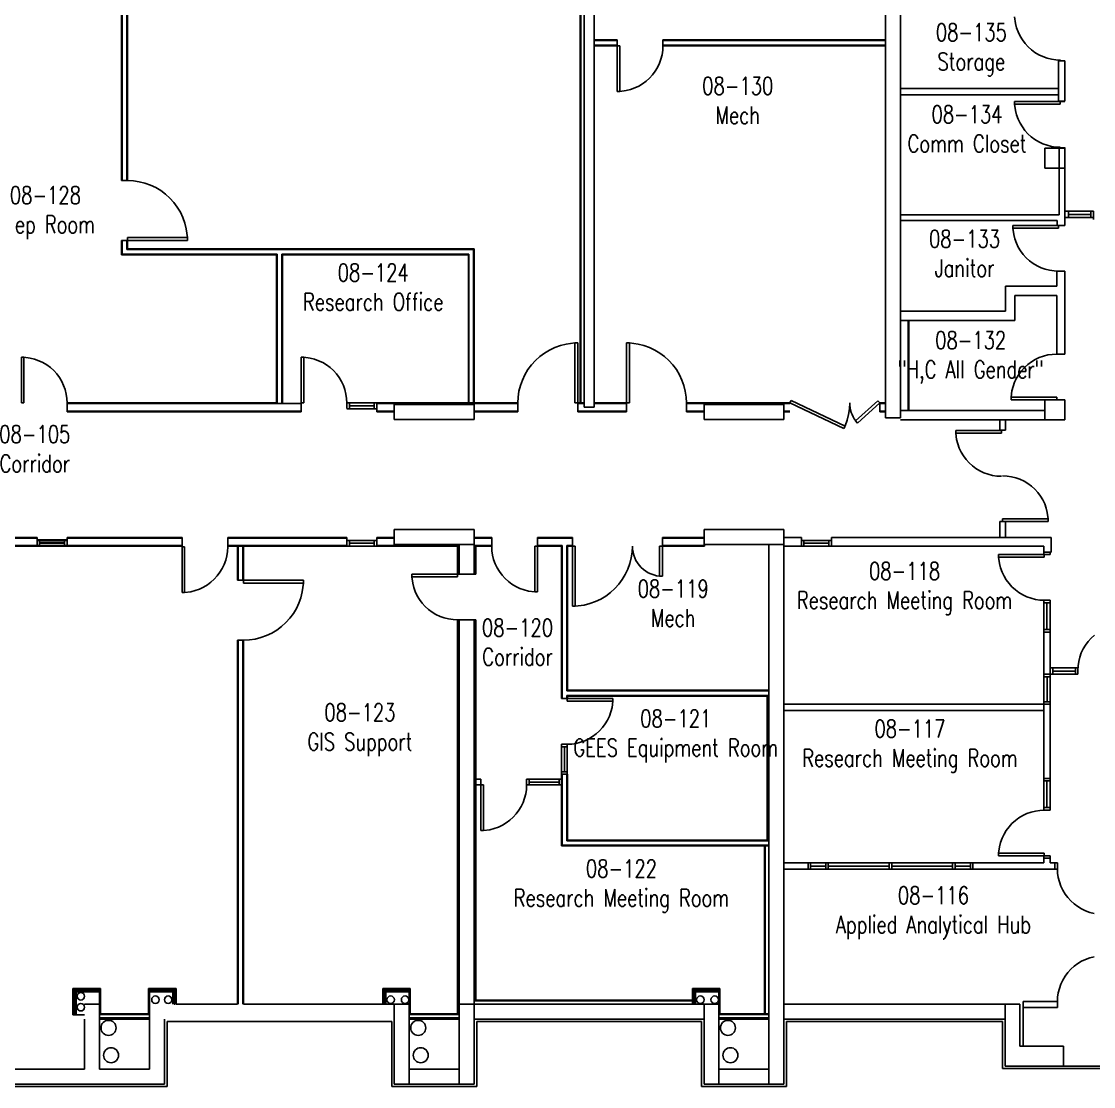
# Model space of a CAD drawing. Extents: x 11182 to 734459, y -1391328 to 152085.
# Drawn here: x 176486 to 197950, y -844806 to -823482 of the extents above; entities that cross this region are included whole.
import ezdxf
from ezdxf.enums import TextEntityAlignment as Align

# ---------------------------------------------------------------- set-up
doc = ezdxf.new("R2010")
doc.units = 0
doc.header["$LTSCALE"] = 500
doc.header["$MEASUREMENT"] = 0
doc.layers.get('0').update_dxf_attribs({"linetype": 'CONTINUOUS'})
for name, color, linetype in [('0_room_data', 7, 'CONTINUOUS'), ('1_Wall_Exist', 251, 'CONTINUOUS'), ('3_Text', 7, 'CONTINUOUS')]:
    doc.layers.add(name, color=color, linetype=linetype)
doc.styles.add('1_200', font='simplex.shx', dxfattribs={"width": 0.75, "height": 460})

# ---------------------------------------------------------------- blocks, each defined once
blk = doc.blocks.new('Y_DOR1_0')
at = {"color": 0, "linetype": 'Continuous'}
for p, q in [((0, 457), (914, 457)), ((0, 406), (0, 457)), ((914, 457), (914, 406)), ((914, 406), (0, 406)), ((897, 279), (875, 192)), ((914, 406), (897, 279)), ((806, 26), (760, -51)), ((845, 107), (806, 26)), ((875, 192), (845, 107)), ((647, -189), (580, -249)), ((707, -122), (647, -189)), ((760, -51), (707, -122)), ((265, -417), (178, -439)), ((350, -387), (265, -417)), ((431, -349), (350, -387)), ((508, -303), (431, -349)), ((580, -249), (508, -303)), ((89, -452), (0, -457)), ((178, -439), (89, -452))]:
    blk.add_line(p, q, dxfattribs=at)
blk = doc.blocks.new('room_data')
at = {"layer": '3_Text', "style": '1_200', "width": 0.75}
for tag, p in [('ROOMNUM', (0, 0)), ('ROOMUSE', (0, -575))]:
    blk.add_attdef(tag, text='', height=345, dxfattribs=at).set_placement(p, align=Align.MIDDLE_CENTER)

msp = doc.modelspace()

# ---------------------------------------------------------------- linework, layer by layer
at = {"layer": '1_Wall_Exist'}
for p, q in [((178492, -826666), (178492, -819258)), ((178505, -826666), (178505, -819258)), ((178597, -826666), (178597, -819258)), ((178610, -826666), (178610, -819258)), ((193786, -831418), (193786, -819603)), ((194086, -831418), (194086, -819603)), ((187674, -831119), (187674, -821201)), ((187687, -831119), (187687, -821201)), ((187751, -831202), (187751, -821201)), ((187951, -831202), (187951, -821201)), ((196370, -823393), (196388, -823521)), ((196388, -823521), (196410, -823608)), ((196410, -823608), (196440, -823692)), ((196440, -823692), (196479, -823774)), ((188414, -823852), (187951, -823852)), ((188414, -823865), (187951, -823865)), ((188414, -823957), (187951, -823957)), ((188465, -823970), (187951, -823970)), ((188414, -823852), (188414, -824884)), ((188465, -824884), (188465, -823970)), ((189324, -824059), (189328, -823970)), ((193786, -823852), (189329, -823852)), ((189329, -823852), (189329, -823970)), ((193786, -823865), (189329, -823865)), ((193786, -823957), (189329, -823957)), ((193786, -823970), (189329, -823970)), ((196479, -823774), (196525, -823850)), ((196525, -823850), (196578, -823922)), ((196578, -823922), (196638, -823989)), ((189289, -824235), (189311, -824148)), ((189311, -824148), (189324, -824059)), ((196638, -823989), (196705, -824049)), ((196705, -824049), (196777, -824102)), ((196777, -824102), (196854, -824148)), ((196854, -824148), (196935, -824187)), ((196935, -824187), (197020, -824217)), ((189174, -824478), (189220, -824401)), ((189220, -824401), (189259, -824320)), ((189259, -824320), (189289, -824235)), ((197020, -824217), (197107, -824239)), ((197107, -824239), (197195, -824252)), ((197195, -824252), (197285, -824257)), ((197248, -825079), (197249, -824269)), ((197375, -824269), (197249, -824269)), ((197375, -824269), (197375, -825079)), ((188994, -824677), (189060, -824616)), ((189060, -824616), (189121, -824550)), ((189121, -824550), (189174, -824478)), ((188680, -824845), (188764, -824814)), ((188764, -824814), (188846, -824776)), ((188846, -824776), (188922, -824730)), ((188922, -824730), (188994, -824677)), ((197249, -824825), (194086, -824825)), ((188414, -824884), (188465, -824884)), ((188465, -824884), (188593, -824866)), ((188593, -824866), (188680, -824845)), ((197251, -824952), (194086, -824952)), ((196370, -825087), (196370, -825138)), ((197284, -825087), (196370, -825087)), ((196370, -825138), (196387, -825266)), ((196370, -825138), (197284, -825138)), ((196387, -825266), (196409, -825353)), ((197248, -825079), (197375, -825079)), ((197249, -825084), (197376, -825084)), ((197284, -825138), (197284, -825087)), ((196409, -825353), (196440, -825437)), ((196440, -825437), (196478, -825519)), ((196478, -825519), (196524, -825595)), ((196524, -825595), (196577, -825667)), ((196577, -825667), (196637, -825733)), ((196637, -825733), (196704, -825794)), ((196704, -825794), (196776, -825847)), ((196776, -825847), (196853, -825893)), ((196853, -825893), (196934, -825932)), ((196934, -825932), (197019, -825962)), ((196976, -826020), (197376, -826020)), ((196976, -826420), (196976, -826020)), ((197019, -825962), (197106, -825983)), ((197106, -825983), (197195, -825996)), ((197195, -825996), (197284, -826001)), ((197375, -826015), (197249, -826015)), ((197262, -827352), (197262, -826003)), ((197376, -826003), (197376, -827568)), ((197376, -826420), (196976, -826420)), ((178492, -826666), (178610, -826666)), ((178727, -826673), (178610, -826666)), ((178844, -826690), (178727, -826673)), ((178958, -826719), (178844, -826690)), ((179069, -826758), (178958, -826719)), ((179175, -826809), (179069, -826758)), ((179276, -826869), (179175, -826809)), ((179371, -826939), (179276, -826869)), ((179458, -827018), (179371, -826939)), ((179537, -827106), (179458, -827018)), ((179607, -827200), (179537, -827106)), ((179668, -827300), (179607, -827200)), ((179718, -827407), (179668, -827300)), ((179758, -827518), (179718, -827407)), ((194086, -827352), (197262, -827352)), ((197389, -827281), (197948, -827281)), ((197948, -827408), (197389, -827408)), ((197447, -827281), (197447, -827408)), ((197897, -827345), (197447, -827345)), ((197897, -827408), (197897, -827281)), ((197951, -827447), (197946, -827357)), ((197948, -827281), (197948, -827408)), ((179786, -827632), (179758, -827518)), ((179810, -827810), (179786, -827632)), ((194086, -827467), (197224, -827467)), ((196335, -827568), (196335, -827619)), ((197376, -827568), (196335, -827568)), ((196335, -827619), (196353, -827747)), ((196335, -827619), (197249, -827619)), ((197224, -827568), (197224, -827467)), ((197249, -827619), (197249, -827568)), ((178610, -828036), (178610, -827810)), ((179810, -827810), (178610, -827810)), ((179810, -827866), (179810, -827810)), ((196353, -827747), (196374, -827834)), ((196374, -827834), (196405, -827918)), ((178492, -828154), (178492, -827866)), ((178492, -827866), (179810, -827866)), ((178505, -828141), (178505, -827866)), ((178597, -828049), (178597, -827866)), ((178597, -828049), (185538, -828049)), ((185551, -828036), (178610, -828036)), ((185538, -828049), (185538, -831119)), ((185551, -828036), (185551, -831119)), ((196405, -827918), (196443, -828000)), ((196443, -828000), (196489, -828076)), ((178492, -828154), (181592, -828154)), ((178505, -828141), (181605, -828141)), ((181592, -828154), (181592, -831119)), ((181605, -828141), (181605, -831119)), ((181697, -828141), (185446, -828141)), ((181697, -828141), (181697, -831119)), ((181710, -828154), (181710, -831119)), ((181710, -828154), (185433, -828154)), ((185433, -828154), (185433, -831119)), ((185446, -828141), (185446, -831119)), ((196489, -828076), (196542, -828148)), ((196542, -828148), (196603, -828215)), ((196603, -828215), (196669, -828275)), ((196669, -828275), (196741, -828328)), ((196741, -828328), (196818, -828374)), ((196818, -828374), (196899, -828413)), ((196899, -828413), (196984, -828443)), ((196984, -828443), (197071, -828465)), ((197071, -828465), (197160, -828478)), ((197160, -828478), (197249, -828483)), ((197213, -828780), (197213, -828483)), ((197376, -828483), (197213, -828483)), ((197376, -830143), (197376, -828483)), ((196186, -828780), (197213, -828780)), ((196186, -829281), (196186, -828780)), ((196374, -828968), (197213, -828968)), ((196374, -829469), (196374, -828968)), ((197213, -830143), (197213, -828968)), ((196186, -829281), (194085, -829281)), ((196374, -829469), (194085, -829469)), ((194238, -831269), (194238, -829469)), ((194251, -831269), (194251, -829469)), ((187275, -829971), (187164, -830011)), ((187389, -829943), (187275, -829971)), ((187567, -829919), (187389, -829943)), ((187624, -829919), (187567, -829919)), ((187567, -829919), (187567, -831119)), ((187624, -831297), (187624, -829919)), ((188601, -831297), (188601, -829919)), ((188601, -829919), (188657, -829919)), ((188657, -829919), (188835, -829943)), ((188657, -829919), (188657, -831119)), ((188835, -829943), (188949, -829971)), ((188949, -829971), (189060, -830011)), ((182086, -831297), (182086, -830205)), ((182086, -830205), (182137, -830205)), ((182137, -830205), (182265, -830223)), ((182137, -830205), (182137, -831119)), ((186863, -830192), (186775, -830271)), ((186957, -830122), (186863, -830192)), ((187057, -830061), (186957, -830122)), ((187164, -830011), (187057, -830061)), ((189060, -830011), (189167, -830061)), ((189167, -830061), (189267, -830122)), ((189267, -830122), (189361, -830192)), ((189361, -830192), (189449, -830271)), ((196864, -830212), (196948, -830182)), ((196948, -830182), (197035, -830160)), ((197035, -830160), (197124, -830147)), ((197124, -830147), (197213, -830143)), ((197376, -830143), (197213, -830143)), ((182265, -830223), (182352, -830245)), ((182352, -830245), (182436, -830275)), ((182436, -830275), (182518, -830313)), ((182518, -830313), (182594, -830359)), ((182594, -830359), (182666, -830413)), ((182666, -830413), (182733, -830473)), ((186696, -830358), (186626, -830453)), ((186775, -830271), (186696, -830358)), ((189449, -830271), (189528, -830358)), ((189528, -830358), (189598, -830453)), ((196507, -830477), (196567, -830410)), ((196567, -830410), (196634, -830350)), ((196634, -830350), (196706, -830297)), ((196706, -830297), (196782, -830251)), ((196782, -830251), (196864, -830212)), ((182733, -830473), (182793, -830540)), ((182793, -830540), (182846, -830611)), ((182846, -830611), (182892, -830688)), ((186566, -830554), (186515, -830661)), ((186626, -830453), (186566, -830554)), ((189598, -830453), (189658, -830554)), ((189658, -830554), (189709, -830661)), ((196369, -830707), (196407, -830625)), ((196407, -830625), (196453, -830549)), ((196453, -830549), (196507, -830477)), ((182892, -830688), (182931, -830770)), ((182931, -830770), (182961, -830854)), ((186476, -830771), (186447, -830886)), ((186515, -830661), (186476, -830771)), ((189709, -830661), (189749, -830771)), ((189749, -830771), (189777, -830886)), ((196317, -830878), (196339, -830791)), ((196339, -830791), (196369, -830707)), ((182961, -830854), (182983, -830941)), ((182983, -830941), (182996, -831030)), ((182996, -831030), (183000, -831119)), ((186430, -831002), (186424, -831119)), ((186447, -830886), (186430, -831002)), ((189777, -830886), (189794, -831002)), ((189794, -831002), (189801, -831119)), ((196299, -831006), (196317, -830878)), ((196299, -831057), (196299, -831006)), ((196299, -831006), (197213, -831006)), ((197376, -831057), (196299, -831057)), ((196976, -831457), (196976, -831057)), ((197213, -831006), (197213, -831057)), ((197376, -831059), (197374, -831057)), ((197376, -831057), (197376, -831457)), ((177400, -831119), (181592, -831119)), ((177401, -831297), (177400, -831119)), ((177400, -831132), (182086, -831132)), ((177401, -831234), (177401, -831119)), ((182137, -831119), (182086, -831119)), ((186424, -831119), (183001, -831119)), ((183001, -831234), (183001, -831119)), ((183601, -831237), (183001, -831237)), ((183051, -831237), (183051, -831119)), ((183051, -831178), (183551, -831178)), ((183551, -831237), (183551, -831119)), ((183601, -831119), (183601, -831297)), ((183601, -831132), (186424, -831132)), ((183951, -831154), (183951, -831454)), ((185551, -831154), (183951, -831154)), ((183951, -831157), (183953, -831154)), ((185551, -831454), (185551, -831154)), ((186423, -831297), (186424, -831119)), ((187567, -831119), (187751, -831119)), ((187624, -831132), (187751, -831132)), ((187751, -831202), (187951, -831202)), ((188657, -831119), (187951, -831119)), ((188601, -831132), (187951, -831132)), ((189801, -831297), (189801, -831119)), ((191868, -831119), (189801, -831119)), ((191868, -831132), (189801, -831132)), ((191751, -831154), (190151, -831154)), ((190151, -831154), (190151, -831454)), ((191751, -831454), (191751, -831154)), ((191893, -831068), (191868, -831119)), ((191868, -831119), (192953, -831633)), ((192977, -831582), (191893, -831068)), ((193045, -831353), (193062, -831237)), ((193062, -831237), (193068, -831119)), ((193186, -831481), (193630, -831077)), ((193225, -831523), (193668, -831119)), ((193668, -831119), (193630, -831077)), ((193786, -831119), (193668, -831119)), ((193668, -831119), (193668, -831297)), ((193786, -831132), (193668, -831132)), ((196976, -831269), (194082, -831269)), ((177400, -831284), (182086, -831284)), ((177400, -831297), (182086, -831297)), ((183601, -831284), (183951, -831284)), ((183601, -831297), (183951, -831297)), ((183951, -831454), (185551, -831454)), ((185551, -831284), (186423, -831284)), ((185551, -831297), (186423, -831297)), ((187624, -831284), (188601, -831284)), ((187624, -831297), (188601, -831297)), ((190151, -831284), (189801, -831284)), ((190151, -831297), (189801, -831297)), ((190151, -831454), (191751, -831454)), ((191868, -831284), (191751, -831284)), ((191868, -831297), (191751, -831297)), ((192976, -831581), (193016, -831467)), ((193016, -831467), (193045, -831353)), ((193225, -831523), (193186, -831481)), ((193786, -831284), (193668, -831284)), ((193786, -831297), (193668, -831297)), ((193786, -831417), (193787, -831418)), ((194086, -831418), (193786, -831418)), ((194086, -831457), (197376, -831457)), ((196072, -831663), (196072, -831457)), ((196186, -831457), (196186, -831663)), ((192953, -831633), (192977, -831582)), ((195190, -831674), (195190, -831725)), ((196104, -831674), (195190, -831674)), ((196186, -831663), (196072, -831663)), ((196104, -831725), (196104, -831674)), ((195190, -831725), (195208, -831853)), ((195190, -831725), (196104, -831725)), ((195208, -831853), (195230, -831940)), ((195230, -831940), (195260, -832024)), ((195260, -832024), (195298, -832106)), ((195298, -832106), (195344, -832182)), ((195344, -832182), (195398, -832254)), ((195398, -832254), (195458, -832321)), ((195458, -832321), (195525, -832381)), ((195525, -832381), (195596, -832434)), ((195596, -832434), (195673, -832480)), ((195673, -832480), (195755, -832519)), ((195755, -832519), (195839, -832549)), ((195839, -832549), (195926, -832571)), ((195926, -832571), (196015, -832584)), ((196015, -832584), (196104, -832588)), ((196217, -832584), (196128, -832579)), ((196306, -832597), (196217, -832584)), ((196393, -832618), (196306, -832597)), ((196477, -832648), (196393, -832618)), ((196559, -832687), (196477, -832648)), ((196636, -832733), (196559, -832687)), ((196707, -832786), (196636, -832733)), ((196774, -832847), (196707, -832786)), ((196834, -832913), (196774, -832847)), ((196888, -832985), (196834, -832913)), ((196934, -833061), (196888, -832985)), ((196972, -833143), (196934, -833061)), ((197002, -833227), (196972, -833143)), ((197024, -833314), (197002, -833227)), ((197042, -833442), (197024, -833314)), ((196072, -833493), (197042, -833493)), ((196072, -833811), (196072, -833493)), ((196128, -833442), (196128, -833493)), ((197042, -833442), (196128, -833442)), ((196186, -833491), (196186, -833811)), ((197042, -833493), (197042, -833442)), ((176801, -833811), (174101, -833811)), ((176801, -833824), (174101, -833824)), ((176801, -833989), (176801, -833811)), ((179701, -833811), (177401, -833811)), ((177401, -833811), (177401, -833989)), ((179701, -833824), (177401, -833824)), ((179701, -833989), (179701, -833811)), ((180615, -833811), (183001, -833811)), ((180615, -833989), (180615, -833811)), ((180615, -833824), (183001, -833824)), ((183001, -833989), (183001, -833811)), ((183601, -833811), (183951, -833811)), ((183601, -833989), (183601, -833811)), ((183601, -833824), (183951, -833824)), ((183951, -833654), (183951, -833954)), ((185551, -833654), (183951, -833654)), ((183951, -833657), (183953, -833654)), ((185551, -833654), (185551, -834548)), ((185551, -833811), (185901, -833811)), ((185551, -833824), (185901, -833824)), ((185901, -833811), (185901, -833989)), ((187518, -833811), (186815, -833811)), ((186815, -833811), (186815, -834904)), ((187518, -833824), (186815, -833824)), ((187518, -833811), (187518, -835190)), ((190151, -833811), (189318, -833811)), ((189318, -834589), (189318, -833811)), ((190151, -833824), (189318, -833824)), ((190151, -833976), (190151, -833654)), ((191751, -833654), (190151, -833654)), ((191751, -844756), (191751, -833654)), ((192101, -833811), (191751, -833811)), ((192101, -833989), (192101, -833811)), ((197101, -833811), (192701, -833811)), ((192701, -833989), (192701, -833811)), ((197101, -833811), (197101, -834106)), ((168451, -833989), (179701, -833989)), ((179701, -833976), (174101, -833976)), ((177401, -833858), (176801, -833858)), ((177401, -833871), (176801, -833871)), ((176851, -833989), (176851, -833858)), ((176851, -833917), (177351, -833917)), ((176851, -833930), (177351, -833930)), ((177351, -833989), (177351, -833858)), ((179701, -834002), (179701, -833888)), ((180615, -833888), (180615, -834002)), ((180615, -833976), (183001, -833976)), ((180615, -833989), (185216, -833989)), ((180814, -833989), (180814, -834671)), ((180827, -833976), (180827, -834671)), ((180919, -833976), (180919, -834671)), ((180932, -834727), (180932, -833989)), ((183601, -833871), (183001, -833871)), ((183051, -833989), (183051, -833871)), ((183051, -833930), (183551, -833930)), ((183551, -833989), (183551, -833871)), ((183601, -833976), (185229, -833976)), ((183951, -833954), (185551, -833954)), ((185216, -834599), (185216, -833989)), ((185229, -833976), (185229, -834548)), ((185251, -833954), (185251, -834548)), ((185573, -833976), (185901, -833976)), ((185573, -833976), (185573, -834548)), ((185586, -833989), (185901, -833989)), ((185586, -833989), (185586, -834548)), ((185906, -834079), (185901, -833989)), ((186764, -833989), (187300, -833989)), ((186764, -834904), (186764, -833989)), ((186815, -833976), (187313, -833976)), ((187300, -837039), (187300, -833989)), ((187313, -837039), (187313, -833976)), ((187405, -833976), (187518, -833976)), ((187405, -836884), (187405, -833976)), ((187418, -833989), (187574, -833989)), ((187418, -836871), (187418, -833989)), ((187574, -835190), (187574, -833989)), ((188711, -834107), (188718, -833989)), ((190164, -833989), (189261, -833989)), ((189261, -834589), (189261, -833989)), ((189318, -833976), (190151, -833976)), ((190151, -833954), (191751, -833954)), ((190164, -833989), (190164, -833954)), ((191450, -833956), (191450, -843156)), ((196951, -833989), (191751, -833989)), ((192701, -833871), (192101, -833871)), ((192151, -833989), (192151, -833871)), ((192151, -833930), (192651, -833930)), ((192651, -833989), (192651, -833871)), ((196951, -834106), (196951, -833989)), ((185919, -834168), (185906, -834079)), ((185940, -834255), (185919, -834168)), ((185970, -834339), (185940, -834255)), ((188666, -834337), (188694, -834223)), ((188694, -834223), (188711, -834107)), ((196049, -834156), (196049, -834207)), ((197078, -834156), (196049, -834156)), ((196049, -834207), (196067, -834335)), ((196049, -834207), (196963, -834207)), ((197101, -834106), (196951, -834106)), ((196954, -834156), (196954, -834106)), ((196963, -834207), (196963, -834156)), ((197078, -834156), (197078, -834106)), ((186009, -834420), (185970, -834339)), ((186055, -834497), (186009, -834420)), ((186108, -834569), (186055, -834497)), ((188575, -834555), (188626, -834448)), ((188626, -834448), (188666, -834337)), ((196067, -834335), (196089, -834422)), ((196089, -834422), (196119, -834506)), ((180814, -834671), (182133, -834671)), ((182133, -834671), (182133, -834727)), ((184301, -834548), (184301, -834599)), ((185586, -834548), (184301, -834548)), ((184301, -834599), (184319, -834727)), ((184301, -834599), (185216, -834599)), ((186169, -834636), (186108, -834569)), ((186235, -834696), (186169, -834636)), ((186307, -834749), (186235, -834696)), ((188445, -834751), (188515, -834656)), ((188515, -834656), (188575, -834555)), ((189318, -834589), (189261, -834589)), ((196119, -834506), (196157, -834588)), ((196157, -834588), (196203, -834664)), ((196203, -834664), (196257, -834736)), ((182133, -834727), (180932, -834727)), ((182109, -834905), (182080, -835019)), ((182133, -834727), (182109, -834905)), ((184319, -834727), (184341, -834814)), ((184341, -834814), (184371, -834898)), ((184371, -834898), (184410, -834980)), ((186383, -834796), (186307, -834749)), ((186465, -834834), (186383, -834796)), ((186549, -834864), (186465, -834834)), ((186636, -834886), (186549, -834864)), ((186764, -834904), (186636, -834886)), ((186815, -834904), (186764, -834904)), ((188184, -834987), (188278, -834917)), ((188278, -834917), (188366, -834838)), ((188366, -834838), (188445, -834751)), ((196257, -834736), (196317, -834803)), ((196317, -834803), (196384, -834863)), ((196384, -834863), (196455, -834916)), ((196455, -834916), (196532, -834962)), ((182041, -835130), (181990, -835237)), ((182080, -835019), (182041, -835130)), ((184410, -834980), (184456, -835056)), ((184456, -835056), (184509, -835128)), ((184509, -835128), (184569, -835195)), ((187752, -835166), (187866, -835138)), ((187866, -835138), (187977, -835098)), ((187977, -835098), (188084, -835048)), ((188084, -835048), (188184, -834987)), ((196532, -834962), (196614, -835001)), ((196614, -835001), (196698, -835031)), ((196698, -835031), (196785, -835053)), ((196785, -835053), (196874, -835066)), ((196874, -835066), (196963, -835071)), ((197078, -835071), (196954, -835071)), ((196954, -835071), (196954, -835706)), ((197078, -835122), (196954, -835122)), ((197016, -835655), (197016, -835122)), ((197078, -839272), (197078, -835071)), ((181930, -835337), (181860, -835431)), ((181990, -835237), (181930, -835337)), ((184569, -835195), (184636, -835255)), ((184636, -835255), (184708, -835308)), ((184708, -835308), (184785, -835354)), ((184785, -835354), (184866, -835393)), ((187518, -835190), (187574, -835190)), ((187574, -835190), (187752, -835166)), ((181781, -835519), (181693, -835598)), ((181860, -835431), (181781, -835519)), ((184866, -835393), (184951, -835423)), ((184951, -835423), (185037, -835445)), ((185037, -835445), (185126, -835458)), ((185126, -835458), (185216, -835463)), ((185216, -835463), (185216, -843351)), ((185330, -835463), (185216, -835463)), ((185229, -835463), (185229, -843351)), ((185251, -835463), (185251, -844756)), ((185586, -835463), (185330, -835463)), ((185551, -844756), (185551, -835463)), ((185573, -835463), (185573, -843079)), ((185586, -835463), (185586, -843079)), ((181391, -835779), (181280, -835819)), ((181498, -835728), (181391, -835779)), ((181599, -835668), (181498, -835728)), ((181693, -835598), (181599, -835668)), ((196951, -838637), (196951, -835706)), ((196951, -835706), (197078, -835706)), ((197078, -835655), (196954, -835655)), ((197970, -835768), (197903, -835828)), ((180814, -843156), (180814, -835871)), ((180814, -835871), (180932, -835871)), ((180827, -843156), (180827, -835871)), ((180919, -843156), (180919, -835871)), ((181049, -835864), (180932, -835871)), ((180932, -843156), (180932, -835871)), ((181166, -835847), (181049, -835864)), ((181280, -835819), (181166, -835847)), ((197790, -835967), (197744, -836043)), ((197843, -835895), (197790, -835967)), ((197903, -835828), (197843, -835895)), ((197675, -836209), (197653, -836296)), ((197705, -836125), (197675, -836209)), ((197744, -836043), (197705, -836125)), ((197637, -836424), (197078, -836424)), ((197136, -836551), (197136, -836424)), ((197586, -836424), (197586, -836551)), ((197640, -836385), (197635, -836474)), ((197637, -836551), (197637, -836424)), ((197653, -836296), (197640, -836385)), ((197637, -836551), (196951, -836551)), ((197078, -836601), (196951, -836601)), ((197019, -837101), (197019, -836601)), ((197586, -836487), (197136, -836487)), ((187300, -837039), (188328, -837039)), ((191450, -836884), (187405, -836884)), ((191450, -836976), (187405, -836976)), ((187405, -837039), (187405, -836976)), ((187414, -837090), (187414, -837039)), ((191450, -836871), (187418, -836871)), ((187418, -837039), (187418, -836989)), ((191450, -836989), (187418, -836989)), ((188328, -837039), (188328, -837090)), ((191415, -836989), (191415, -839871)), ((191428, -836989), (191428, -839871)), ((188328, -837090), (187414, -837090)), ((188311, -837218), (188289, -837305)), ((188328, -837090), (188311, -837218)), ((191751, -837151), (197078, -837151)), ((191751, -837278), (196951, -837278)), ((197078, -837101), (196951, -837101)), ((188220, -837471), (188174, -837547)), ((188259, -837389), (188220, -837471)), ((188289, -837305), (188259, -837389)), ((188060, -837686), (187994, -837746)), ((188121, -837619), (188060, -837686)), ((188174, -837547), (188121, -837619)), ((187679, -837914), (187592, -837936)), ((187764, -837884), (187679, -837914)), ((187845, -837845), (187764, -837884)), ((187922, -837799), (187845, -837845)), ((187994, -837746), (187922, -837799)), ((187300, -839989), (187300, -837954)), ((187300, -837954), (187414, -837954)), ((187414, -838004), (187300, -838004)), ((187357, -838004), (187357, -838504)), ((187503, -837949), (187414, -837954)), ((187414, -837954), (187414, -838554)), ((187592, -837936), (187503, -837949)), ((187300, -838504), (187414, -838504)), ((187414, -838554), (187300, -838554)), ((187313, -839976), (187313, -838554)), ((187405, -839884), (187405, -838554)), ((187418, -839871), (187418, -838554)), ((185585, -838654), (185685, -838654)), ((185585, -838768), (185736, -838768)), ((185685, -838654), (185685, -839683)), ((185736, -839683), (185736, -838768)), ((186595, -838857), (186599, -838768)), ((186600, -838654), (187300, -838654)), ((186600, -838654), (186600, -838768)), ((187300, -838768), (186600, -838768)), ((186650, -838654), (186650, -838768)), ((187250, -838711), (186650, -838711)), ((187250, -838768), (187250, -838654)), ((196951, -838637), (197078, -838637)), ((196954, -839272), (196954, -838637)), ((197078, -838688), (196954, -838688)), ((197016, -838688), (197016, -839221)), ((186560, -839033), (186582, -838946)), ((186582, -838946), (186595, -838857)), ((186445, -839276), (186491, -839199)), ((186491, -839199), (186530, -839118)), ((186530, -839118), (186560, -839033)), ((197078, -839221), (196954, -839221)), ((186265, -839475), (186332, -839415)), ((186332, -839415), (186392, -839348)), ((186392, -839348), (186445, -839276)), ((196384, -839480), (196455, -839426)), ((196455, -839426), (196532, -839380)), ((196532, -839380), (196614, -839342)), ((196614, -839342), (196698, -839312)), ((196698, -839312), (196785, -839290)), ((196785, -839290), (196874, -839277)), ((196874, -839277), (196963, -839272)), ((197078, -839272), (196954, -839272)), ((185864, -839665), (185951, -839643)), ((185951, -839643), (186035, -839613)), ((186035, -839613), (186117, -839574)), ((186117, -839574), (186193, -839528)), ((186193, -839528), (186265, -839475)), ((196203, -839678), (196257, -839607)), ((196257, -839607), (196317, -839540)), ((196317, -839540), (196384, -839480)), ((185685, -839683), (185736, -839683)), ((185736, -839683), (185864, -839665)), ((196089, -839921), (196119, -839836)), ((196119, -839836), (196157, -839755)), ((196157, -839755), (196203, -839678)), ((191450, -839989), (187300, -839989)), ((191450, -839976), (187313, -839976)), ((191450, -839884), (187405, -839884)), ((191450, -839871), (187418, -839871)), ((191364, -839989), (191364, -843351)), ((191377, -839989), (191377, -843351)), ((196049, -840135), (196067, -840008)), ((196067, -840008), (196089, -839921)), ((196049, -840186), (196049, -840135)), ((196049, -840135), (196963, -840135)), ((197078, -840186), (196049, -840186)), ((196951, -840330), (196951, -840237)), ((197078, -840237), (196951, -840237)), ((196954, -840186), (196954, -840237)), ((196963, -840135), (196963, -840186)), ((197078, -840330), (197078, -840186)), ((191751, -840330), (196951, -840330)), ((197174, -840457), (191751, -840457)), ((192233, -840330), (192233, -840457)), ((192283, -840330), (192283, -840457)), ((192283, -840393), (192588, -840393)), ((192588, -840330), (192588, -840457)), ((192638, -840330), (192638, -840457)), ((192638, -840393), (193858, -840393)), ((193858, -840330), (193858, -840457)), ((193908, -840330), (193908, -840457)), ((193908, -840393), (195128, -840393)), ((195128, -840330), (195128, -840457)), ((195178, -840330), (195178, -840457)), ((195178, -840393), (195483, -840393)), ((195483, -840330), (195483, -840457)), ((195533, -840330), (195533, -840457)), ((197078, -840330), (197225, -840330)), ((197174, -840330), (197174, -840453)), ((197225, -840453), (197174, -840453)), ((197225, -840330), (197225, -840453)), ((197230, -840533), (197225, -840444)), ((197243, -840622), (197230, -840533)), ((197265, -840709), (197243, -840622)), ((197295, -840793), (197265, -840709)), ((197334, -840875), (197295, -840793)), ((197380, -840952), (197334, -840875)), ((197433, -841024), (197380, -840952)), ((197493, -841090), (197433, -841024)), ((197560, -841151), (197493, -841090)), ((197632, -841204), (197560, -841151)), ((197708, -841250), (197632, -841204)), ((197790, -841288), (197708, -841250)), ((197874, -841319), (197790, -841288)), ((197961, -841340), (197874, -841319)), ((197961, -842209), (197874, -842231)), ((197560, -842399), (197493, -842459)), ((197632, -842345), (197560, -842399)), ((197708, -842299), (197632, -842345)), ((197790, -842261), (197708, -842299)), ((197874, -842231), (197790, -842261)), ((197380, -842597), (197334, -842674)), ((197433, -842526), (197380, -842597)), ((197493, -842459), (197433, -842526)), ((178070, -842846), (177518, -842846)), ((177518, -843371), (177518, -842846)), ((178051, -842865), (177537, -842865)), ((177537, -843371), (177537, -842865)), ((177537, -842928), (177537, -842865)), ((177579, -842865), (177537, -842865)), ((177540, -842884), (177540, -842867)), ((177576, -842867), (177540, -842867)), ((177576, -842884), (177576, -842867)), ((177579, -842887), (177579, -842865)), ((178009, -842887), (178009, -842865)), ((178051, -842865), (178009, -842865)), ((178012, -842884), (178012, -842867)), ((178048, -842867), (178012, -842867)), ((178048, -842884), (178048, -842867)), ((178051, -844456), (178051, -842865)), ((178051, -842887), (178051, -842865)), ((178070, -842846), (178070, -843354)), ((179032, -842846), (179032, -843354)), ((179032, -842846), (179583, -842846)), ((179051, -842865), (179051, -844456)), ((179051, -842865), (179564, -842865)), ((179051, -842865), (179092, -842865)), ((179051, -842887), (179051, -842865)), ((179053, -842867), (179089, -842867)), ((179053, -842884), (179053, -842867)), ((179089, -842884), (179089, -842867)), ((179092, -842887), (179092, -842865)), ((179523, -842865), (179564, -842865)), ((179523, -842887), (179523, -842865)), ((179525, -842867), (179561, -842867)), ((179525, -842884), (179525, -842867)), ((179561, -842884), (179561, -842867)), ((179564, -843156), (179564, -842865)), ((179564, -842928), (179564, -842865)), ((179583, -843156), (179583, -842846)), ((183718, -843156), (183718, -842846)), ((184270, -842846), (183718, -842846)), ((184251, -842865), (183737, -842865)), ((183737, -843156), (183737, -842865)), ((183776, -842867), (183740, -842867)), ((183740, -842884), (183740, -842867)), ((183776, -842884), (183776, -842867)), ((183779, -842887), (183779, -842865)), ((184209, -842887), (184209, -842865)), ((184248, -842867), (184212, -842867)), ((184212, -842884), (184212, -842867)), ((184248, -842884), (184248, -842867)), ((184251, -844756), (184251, -842865)), ((184270, -842846), (184270, -843354)), ((190470, -842846), (189918, -842846)), ((189918, -843156), (189918, -842846)), ((190451, -842865), (189937, -842865)), ((189937, -843156), (189937, -842865)), ((189976, -842867), (189940, -842867)), ((189940, -842884), (189940, -842867)), ((189976, -842884), (189976, -842867)), ((189979, -842887), (189979, -842865)), ((190409, -842887), (190409, -842865)), ((190448, -842867), (190412, -842867)), ((190412, -842884), (190412, -842867)), ((190448, -842884), (190448, -842867)), ((190451, -844756), (190451, -842865)), ((190470, -842846), (190470, -843354)), ((197265, -842840), (197243, -842927)), ((197295, -842756), (197265, -842840)), ((197334, -842674), (197295, -842756)), ((177560, -842887), (177537, -842887)), ((177537, -842909), (178051, -842909)), ((177560, -842928), (177537, -842928)), ((177544, -842884), (177540, -842884)), ((177540, -842926), (177540, -842890)), ((177557, -842890), (177540, -842890)), ((177557, -842926), (177540, -842926)), ((177544, -842880), (177544, -842884)), ((177547, -842880), (177544, -842880)), ((177547, -842880), (177547, -842887)), ((177547, -842887), (178041, -842887)), ((177552, -842897), (177552, -842894)), ((177552, -842894), (177557, -842894)), ((177552, -842897), (177560, -842897)), ((177552, -842919), (177560, -842919)), ((177552, -842921), (177552, -842919)), ((177552, -842921), (177557, -842921)), ((177557, -842894), (177557, -842890)), ((177557, -842921), (177557, -842926)), ((177560, -843371), (177560, -842887)), ((177560, -842897), (177560, -842887)), ((177560, -842919), (177560, -842928)), ((177569, -842880), (177569, -842887)), ((177572, -842880), (177569, -842880)), ((177569, -842887), (177579, -842887)), ((177572, -842880), (177572, -842884)), ((177572, -842884), (177576, -842884)), ((177582, -843371), (177582, -842887)), ((178019, -842887), (178009, -842887)), ((178016, -842884), (178012, -842884)), ((178016, -842880), (178016, -842884)), ((178019, -842880), (178016, -842880)), ((178019, -842880), (178019, -842887)), ((178041, -842880), (178041, -842887)), ((178044, -842880), (178041, -842880)), ((178041, -842887), (178051, -842887)), ((178044, -842880), (178044, -842884)), ((178044, -842884), (178048, -842884)), ((179060, -842887), (179051, -842887)), ((179564, -842909), (179051, -842909)), ((179058, -842884), (179053, -842884)), ((179058, -842880), (179060, -842880)), ((179058, -842880), (179058, -842884)), ((179060, -842880), (179060, -842887)), ((179554, -842887), (179060, -842887)), ((179082, -842880), (179085, -842880)), ((179082, -842880), (179082, -842887)), ((179082, -842887), (179092, -842887)), ((179085, -842880), (179085, -842884)), ((179085, -842884), (179089, -842884)), ((179520, -843156), (179520, -842887)), ((179532, -842887), (179523, -842887)), ((179530, -842884), (179525, -842884)), ((179530, -842880), (179532, -842880)), ((179530, -842880), (179530, -842884)), ((179532, -842880), (179532, -842887)), ((179542, -843156), (179542, -842887)), ((179542, -842897), (179542, -842887)), ((179542, -842887), (179564, -842887)), ((179549, -842897), (179542, -842897)), ((179542, -842919), (179542, -842928)), ((179549, -842919), (179542, -842919)), ((179542, -842928), (179564, -842928)), ((179544, -842894), (179544, -842890)), ((179544, -842890), (179561, -842890)), ((179549, -842894), (179544, -842894)), ((179549, -842921), (179544, -842921)), ((179544, -842921), (179544, -842926)), ((179544, -842926), (179561, -842926)), ((179549, -842897), (179549, -842894)), ((179549, -842921), (179549, -842919)), ((179554, -842880), (179554, -842887)), ((179554, -842880), (179557, -842880)), ((179557, -842880), (179557, -842884)), ((179557, -842884), (179561, -842884)), ((179561, -842926), (179561, -842890)), ((184251, -842887), (183737, -842887)), ((183737, -842909), (184251, -842909)), ((183760, -842928), (183737, -842928)), ((183744, -842884), (183740, -842884)), ((183757, -842890), (183740, -842890)), ((183740, -842926), (183740, -842890)), ((183757, -842926), (183740, -842926)), ((183747, -842880), (183744, -842880)), ((183744, -842880), (183744, -842884)), ((183747, -842880), (183747, -842887)), ((183752, -842894), (183757, -842894)), ((183752, -842897), (183752, -842894)), ((183752, -842897), (183760, -842897)), ((183752, -842921), (183752, -842919)), ((183752, -842919), (183760, -842919)), ((183752, -842921), (183757, -842921)), ((183757, -842894), (183757, -842890)), ((183757, -842921), (183757, -842926)), ((183760, -843156), (183760, -842887)), ((183769, -842880), (183769, -842887)), ((183772, -842880), (183769, -842880)), ((183772, -842880), (183772, -842884)), ((183772, -842884), (183776, -842884)), ((183782, -843156), (183782, -842887)), ((184216, -842884), (184212, -842884)), ((184219, -842880), (184216, -842880)), ((184216, -842880), (184216, -842884)), ((184219, -842880), (184219, -842887)), ((184244, -842880), (184241, -842880)), ((184241, -842880), (184241, -842887)), ((184244, -842880), (184244, -842884)), ((184244, -842884), (184248, -842884)), ((185551, -843079), (189918, -843079)), ((190451, -842887), (189937, -842887)), ((189937, -842909), (190451, -842909)), ((189960, -842928), (189937, -842928)), ((189944, -842884), (189940, -842884)), ((189957, -842890), (189940, -842890)), ((189940, -842926), (189940, -842890)), ((189957, -842926), (189940, -842926)), ((189944, -842880), (189944, -842884)), ((189947, -842880), (189944, -842880)), ((189947, -842880), (189947, -842887)), ((189952, -842897), (189952, -842894)), ((189952, -842894), (189957, -842894)), ((189952, -842897), (189960, -842897)), ((189952, -842919), (189960, -842919)), ((189952, -842921), (189952, -842919)), ((189952, -842921), (189957, -842921)), ((189957, -842894), (189957, -842890)), ((189957, -842921), (189957, -842926)), ((189960, -843156), (189960, -842887)), ((189969, -842880), (189969, -842887)), ((189972, -842880), (189969, -842880)), ((189972, -842880), (189972, -842884)), ((189972, -842884), (189976, -842884)), ((189982, -843156), (189982, -842887)), ((190416, -842884), (190412, -842884)), ((190416, -842880), (190416, -842884)), ((190419, -842880), (190416, -842880)), ((190419, -842880), (190419, -842887)), ((190441, -842880), (190441, -842887)), ((190444, -842880), (190441, -842880)), ((190444, -842880), (190444, -842884)), ((190444, -842884), (190448, -842884)), ((197230, -843016), (197225, -843105)), ((197243, -842927), (197230, -843016)), ((178051, -843156), (177751, -843156)), ((179542, -843115), (179564, -843115)), ((179542, -843125), (179542, -843115)), ((179549, -843125), (179542, -843125)), ((179542, -843147), (179542, -843156)), ((179549, -843147), (179542, -843147)), ((179542, -843156), (179564, -843156)), ((179544, -843122), (179544, -843118)), ((179544, -843118), (179561, -843118)), ((179549, -843122), (179544, -843122)), ((179549, -843150), (179544, -843150)), ((179544, -843150), (179544, -843154)), ((179544, -843154), (179561, -843154)), ((179549, -843125), (179549, -843122)), ((179549, -843150), (179549, -843147)), ((179561, -843154), (179561, -843118)), ((179564, -843156), (179564, -843115)), ((180814, -843156), (179583, -843156)), ((180932, -843156), (184251, -843156)), ((183760, -843115), (183737, -843115)), ((183757, -843118), (183740, -843118)), ((183740, -843154), (183740, -843118)), ((183757, -843154), (183740, -843154)), ((183752, -843122), (183757, -843122)), ((183752, -843125), (183752, -843122)), ((183752, -843125), (183760, -843125)), ((183752, -843147), (183760, -843147)), ((183752, -843150), (183752, -843147)), ((183752, -843150), (183757, -843150)), ((183757, -843122), (183757, -843118)), ((183757, -843150), (183757, -843154)), ((183951, -843156), (183951, -844756)), ((190451, -843156), (185251, -843156)), ((185551, -843092), (189918, -843092)), ((189960, -843115), (189937, -843115)), ((189940, -843154), (189940, -843118)), ((189957, -843118), (189940, -843118)), ((189957, -843154), (189940, -843154)), ((189952, -843125), (189952, -843122)), ((189952, -843122), (189957, -843122)), ((189952, -843125), (189960, -843125)), ((189952, -843147), (189960, -843147)), ((189952, -843150), (189952, -843147)), ((189952, -843150), (189957, -843150)), ((189957, -843122), (189957, -843118)), ((189957, -843150), (189957, -843154)), ((190151, -843156), (190151, -844756)), ((191451, -843156), (191451, -844756)), ((196477, -843156), (191751, -843156)), ((196177, -843156), (196177, -844398)), ((196477, -843156), (196477, -843998)), ((196538, -843105), (196538, -843998)), ((197225, -843105), (196538, -843105)), ((197225, -843223), (196538, -843223)), ((197225, -843223), (197225, -843105)), ((177751, -843371), (177518, -843371)), ((177560, -843330), (177537, -843330)), ((177537, -843371), (177537, -843330)), ((177560, -843371), (177537, -843371)), ((177557, -843332), (177540, -843332)), ((177540, -843368), (177540, -843332)), ((177557, -843368), (177540, -843368)), ((177552, -843336), (177557, -843336)), ((177552, -843339), (177552, -843336)), ((177552, -843339), (177560, -843339)), ((177552, -843364), (177552, -843361)), ((177552, -843361), (177560, -843361)), ((177552, -843364), (177557, -843364)), ((177557, -843336), (177557, -843332)), ((177557, -843364), (177557, -843368)), ((177560, -843339), (177560, -843330)), ((177560, -843361), (177560, -843371)), ((177751, -843456), (177751, -844456)), ((179051, -843351), (178051, -843351)), ((179051, -843367), (178051, -843367)), ((179051, -843431), (178051, -843431)), ((179051, -843456), (178051, -843456)), ((179351, -844756), (179351, -843456)), ((179401, -844806), (179401, -843506)), ((183901, -843506), (179401, -843506)), ((183901, -843506), (183901, -844806)), ((185251, -843351), (184251, -843351)), ((185251, -843367), (184251, -843367)), ((185251, -843431), (184251, -843431)), ((185251, -843456), (184251, -843456)), ((190151, -843456), (185551, -843456)), ((185601, -844806), (185601, -843506)), ((190101, -843506), (185601, -843506)), ((190101, -843506), (190101, -844806)), ((191451, -843351), (190451, -843351)), ((191451, -843367), (190451, -843367)), ((191451, -843431), (190451, -843431)), ((191451, -843456), (190451, -843456)), ((196177, -843456), (191751, -843456)), ((191801, -844806), (191801, -843506)), ((196127, -843506), (191801, -843506)), ((196127, -844448), (196127, -843506)), ((196477, -843998), (197351, -843998)), ((197351, -843998), (197351, -844398)), ((177751, -844456), (173151, -844456)), ((179051, -844456), (178051, -844456)), ((185251, -844456), (184251, -844456)), ((191451, -844456), (190451, -844456)), ((202377, -844448), (196127, -844448)), ((196177, -844398), (202377, -844398)), ((166951, -844756), (179351, -844756)), ((183951, -844755), (183952, -844756)), ((183951, -844756), (185551, -844756)), ((190151, -844756), (191751, -844756)), ((191451, -844746), (191441, -844756)), ((167001, -844806), (179401, -844806)), ((185601, -844806), (183901, -844806)), ((191801, -844806), (190101, -844806))]:
    msp.add_line(p, q, dxfattribs=at)
at = {"layer": '1_Wall_Exist', "extrusion": (0, 0, -1)}
for centre in [(-177675, -842999), (-179169, -843068), (-179424, -843068), (-177675, -843218)]:
    msp.add_circle(centre, 75, dxfattribs=at)
at = {"layer": '1_Wall_Exist'}
for centre, radius in [((183878, -843068), 75), ((184167, -843068), 75), ((190078, -843068), 75), ((190365, -843068), 75), ((178230, -843631), 150), ((184430, -843631), 150), ((190630, -843631), 150), ((178280, -844179), 150), ((184480, -844179), 150), ((190680, -844179), 150)]:
    msp.add_circle(centre, radius, dxfattribs=at)
at = {"layer": '1_Wall_Exist', "extrusion": (0, 0, -1)}
for centre, start in [((-193668, -831120), 323.1433), ((-189318, -833990), 269.9904)]:
    msp.add_arc(centre, 600, start, 0.0096, dxfattribs=at)

# ---------------------------------------------------------------- block references
at = {"layer": '0_room_data', "xscale": 1.018417926029456, "yscale": 1.018417926029456, "zscale": 1.018417926029456}
for p, values in [((195503, -823699), {'ROOMNUM': '08-135', 'ROOMUSE': 'Storage'}), ((190827, -824773), {'ROOMNUM': '08-130', 'ROOMUSE': 'Mech'}), ((195417, -825341), {'ROOMNUM': '08-134', 'ROOMUSE': 'Comm Closet'}), ((176966, -826960), {'ROOMNUM': '08-128', 'ROOMUSE': 'Prep Room'}), ((195367, -827835), {'ROOMNUM': '08-133', 'ROOMUSE': 'Janitor'}), ((183529, -828510), {'ROOMNUM': '08-124', 'ROOMUSE': 'Research Office'}), ((195490, -829863), {'ROOMNUM': '08-132', 'ROOMUSE': '"H,C All Gender"'}), ((176754, -831746), {'ROOMNUM': '08-105', 'ROOMUSE': 'Corridor'}), ((194166, -834484), {'ROOMNUM': '08-118', 'ROOMUSE': 'Research Meeting Room'}), ((189534, -834839), {'ROOMNUM': '08-119', 'ROOMUSE': 'Mech'}), ((186417, -835618), {'ROOMNUM': '08-120', 'ROOMUSE': 'Corridor'}), ((183263, -837315), {'ROOMNUM': '08-123', 'ROOMUSE': 'GIS Support'}), ((189586, -837437), {'ROOMNUM': '08-121', 'ROOMUSE': 'GEES Equipment Room'}), ((194274, -837642), {'ROOMNUM': '08-117', 'ROOMUSE': 'Research Meeting Room'}), ((188499, -840442), {'ROOMNUM': '08-122', 'ROOMUSE': 'Research Meeting Room'}), ((194745, -840977), {'ROOMNUM': '08-116', 'ROOMUSE': 'Applied Analytical Hub'})]:
    msp.add_blockref('room_data', p, dxfattribs=at).add_auto_attribs(values)
at = {"layer": '1_Wall_Exist', "rotation": 90}
msp.add_blockref('Y_DOR1_0', (176943, -831119), dxfattribs=at)
at = {"layer": '1_Wall_Exist', "xscale": -1, "rotation": 90}
msp.add_blockref('Y_DOR1_0', (180158, -834002), dxfattribs=at)

doc.saveas('drawing.dxf')
